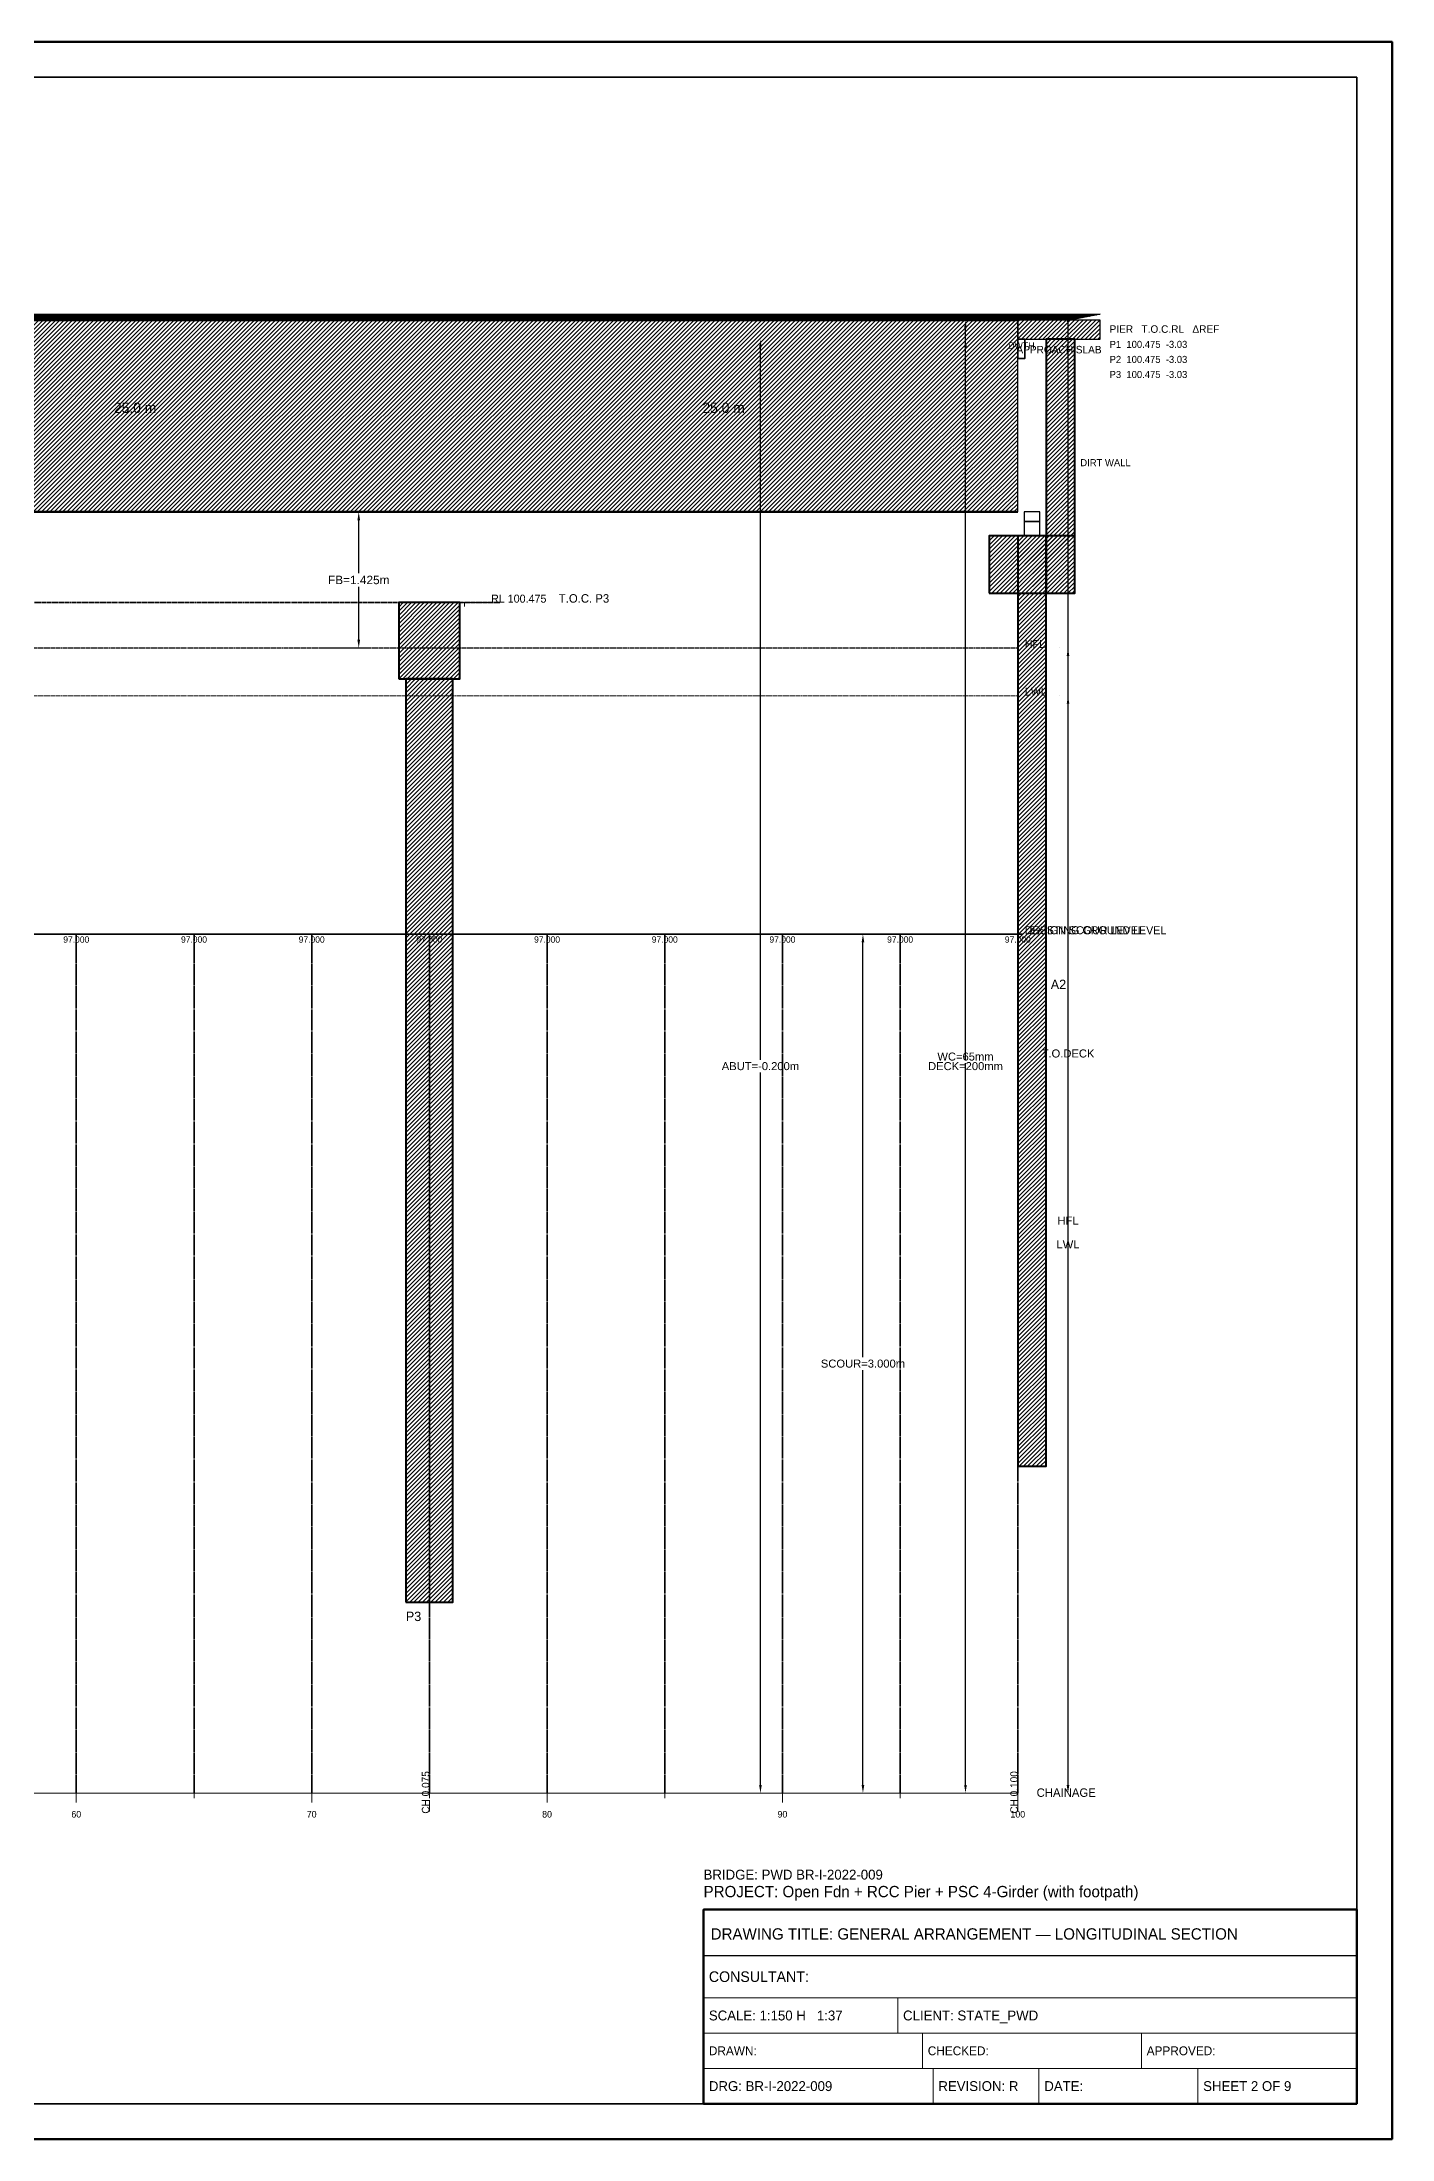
# Model space of a CAD drawing. Header units: metres. Extents: x 0 to 841, y 0 to 594.
# Drawn here: x 459 to 841, y 0 to 594 of the extents above; entities that cross this region are included whole.
import ezdxf
from ezdxf.enums import TextEntityAlignment as Align

# ---------------------------------------------------------------- set-up
doc = ezdxf.new("R2010")
doc.units = ezdxf.units.M
doc.linetypes.add('DASHED', pattern=[0.5, 0.375, -0.125])
doc.linetypes.add('DASHED2', pattern=[0.25, 0.1875, -0.0625])
for name, color, linetype, lineweight in [('ABUT-PROF', 4, 'Continuous', 50), ('BORDER-INNER', 7, 'Continuous', 35), ('BORDER-OUTER', 7, 'Continuous', 70), ('CIVIL-CHAINAGE', 7, 'Continuous', 18), ('CIVIL-GROUND', 3, 'Continuous', 35), ('CIVIL-HFL', 5, 'DASHED', 25), ('CIVIL-LWL', 4, 'DASHED', 18), ('CIVIL-ROAD', 7, 'Continuous', 25), ('CIVIL-SCOUR', 1, 'DASHED2', 18), ('DIM-CHAINAGE', 3, 'Continuous', 18), ('DIM-LEVEL', 3, 'Continuous', 18), ('DIM-LINEAR', 3, 'Continuous', 18), ('STRUC-HATCHING', 8, 'Continuous', 18), ('STRUC-SECTION', 2, 'Continuous', 35), ('SUB-ABUT', 3, 'Continuous', 35), ('SUB-BEARING', 5, 'Continuous', 25), ('SUB-DIRT-WALL', 3, 'Continuous', 35), ('SUB-PIER', 2, 'Continuous', 35), ('SUPER-DECK', 2, 'Continuous', 50), ('SUPER-WEARING', 8, 'Continuous', 25), ('TEXT-GENERAL', 7, 'Continuous', 18), ('TEXT-HEADER', 7, 'Continuous', 25), ('TEXT-LEVEL', 5, 'Continuous', 18), ('TEXT-SPEC', 7, 'Continuous', 13), ('TEXT-TITLE', 7, 'Continuous', 25), ('TITLEBLK-BOX', 7, 'Continuous', 50), ('TITLEBLK-TEXT', 7, 'Continuous', 18)]:
    doc.layers.add(name, color=color, linetype=linetype, lineweight=lineweight)
doc.styles.add('BRIDGE_STD', font='Arial.ttf')
doc.dimstyles.new('pmb100', dxfattribs={"dimtxt": 2.5, "dimasz": 0.9375, "dimexe": 2.5, "dimexo": 2.5, "dimtad": 0, "dimtih": 1, "dimdec": 0, "dimtxsty": 'BRIDGE_STD', "dimcen": 2.5, "dimazin": 3, "dimtfac": 1, "dimtmove": 0, "dimatfit": 3})

msp = doc.modelspace()

# ---------------------------------------------------------------- hatches: boundary and pattern name
at = {"layer": 'STRUC-HATCHING'}
h = msp.add_hatch(dxfattribs=at)
h.set_pattern_fill('ANSI31', scale=0.2666667)
h.paths.add_polyline_path([(68.33, 460.86), (735, 460.86), (735, 515.19), (68.33, 515.19)])
h = msp.add_hatch(dxfattribs=at)
h.set_pattern_fill('ANSI31', scale=0.2666667)
h.paths.add_polyline_path([(735, 509.78), (758.33, 509.78), (758.33, 515.19), (735, 515.19)])
h = msp.add_hatch(dxfattribs=at)
h.set_pattern_fill('ANSI31', scale=0.2666667)
h.paths.add_polyline_path([(743, 437.88), (751.11, 437.88), (751.11, 509.78), (743, 509.78)])
h = msp.add_hatch(dxfattribs=at)
h.set_pattern_fill('ANSI31', scale=0.2666667)
h.paths.add_polyline_path([(726.89, 437.88), (751.11, 437.88), (751.11, 454.1), (726.89, 454.1)])
h = msp.add_hatch(dxfattribs=at)
h.set_pattern_fill('ANSI31', scale=0.2666667)
h.paths.add_polyline_path([(735, 190.57), (743, 190.57), (743, 454.1), (735, 454.1)])
h = msp.add_hatch(dxfattribs=at)
h.set_pattern_fill('ANSI31', scale=0.2666667)
h.paths.add_polyline_path([(559.67, 413.56), (577, 413.56), (577, 435.18), (559.67, 435.18)])
h = msp.add_hatch(dxfattribs=at)
h.set_pattern_fill('ANSI31', scale=0.2666667)
h.paths.add_polyline_path([(561.67, 152.06), (575, 152.06), (575, 413.56), (561.67, 413.56)])
at = {"layer": 'SUPER-WEARING'}
h = msp.add_hatch(dxfattribs=at)
h.set_pattern_fill('SOLID')
h.paths.add_polyline_path([(45, 516.94), (758.33, 516.94), (749.67, 515.19), (53.67, 515.19)])

# ---------------------------------------------------------------- linework, layer by layer
at = {"layer": 'ABUT-PROF', "lineweight": 35}
msp.add_lwpolyline([(735, 504.37), (737, 504.37), (737, 509.78), (735, 509.78), (735, 504.37)], dxfattribs=at)
at = {"layer": 'BORDER-INNER'}
msp.add_lwpolyline([(10, 10), (831, 10), (831, 584), (10, 584), (10, 10)], dxfattribs=at)
at = {"layer": 'BORDER-OUTER'}
msp.add_lwpolyline([(0, 0), (841, 0), (841, 594), (0, 594), (0, 0)], dxfattribs=at)
at = {"layer": 'CIVIL-CHAINAGE'}
for p, q in [((45, 98), (735, 98)), ((468.33, 98), (468.33, 95.33)), ((501.67, 98), (501.67, 96.53)), ((535, 98), (535, 95.33)), ((568.33, 98), (568.33, 96.53)), ((568.33, 96), (568.33, 92.8)), ((601.67, 98), (601.67, 95.33)), ((635, 98), (635, 96.53)), ((668.33, 98), (668.33, 95.33)), ((701.67, 98), (701.67, 96.53)), ((735, 98), (735, 95.33)), ((735, 96), (735, 92.8))]:
    msp.add_line(p, q, dxfattribs=at)
at = {"layer": 'CIVIL-GROUND', "color": 3}
for p, q in [((467, 341.26), (469.67, 341.26)), ((500.33, 341.26), (503, 341.26)), ((533.67, 341.26), (536.33, 341.26)), ((567, 341.26), (569.67, 341.26)), ((600.33, 341.26), (603, 341.26)), ((633.67, 341.26), (636.33, 341.26)), ((667, 341.26), (669.67, 341.26)), ((700.33, 341.26), (703, 341.26)), ((733.67, 341.26), (736.33, 341.26))]:
    msp.add_line(p, q, dxfattribs=at)
at = {"layer": 'CIVIL-GROUND', "color": 8, "linetype": 'DASHED2'}
for p, q in [((468.33, 341.26), (468.33, 98)), ((501.67, 341.26), (501.67, 98)), ((535, 341.26), (535, 98)), ((568.33, 341.26), (568.33, 98)), ((601.67, 341.26), (601.67, 98)), ((635, 341.26), (635, 98)), ((668.33, 341.26), (668.33, 98)), ((701.67, 341.26), (701.67, 98)), ((735, 341.26), (735, 98))]:
    msp.add_line(p, q, dxfattribs=at)
at = {"layer": 'CIVIL-GROUND', "color": 3}
msp.add_lwpolyline([(68.33, 341.26), (101.67, 341.26), (135, 341.26), (168.33, 341.26), (201.67, 341.26), (235, 341.26), (268.33, 341.26), (301.67, 341.26), (335, 341.26), (368.33, 341.26), (401.67, 341.26), (435, 341.26), (468.33, 341.26), (501.67, 341.26), (535, 341.26), (568.33, 341.26), (601.67, 341.26), (635, 341.26), (668.33, 341.26), (701.67, 341.26), (735, 341.26)], dxfattribs=at)
at = {"layer": 'CIVIL-HFL', "color": 5}
msp.add_line((45, 422.34), (735, 422.34), dxfattribs=at)
at = {"layer": 'CIVIL-LWL', "color": 4}
msp.add_line((45, 408.83), (735, 408.83), dxfattribs=at)
at = {"layer": 'CIVIL-ROAD', "lineweight": 25}
msp.add_lwpolyline([(735, 509.78), (758.33, 509.78), (758.33, 515.19), (735, 515.19), (735, 509.78)], dxfattribs=at)
at = {"layer": 'CIVIL-SCOUR', "color": 1}
msp.add_line((45, 341.26), (735, 341.26), dxfattribs=at)
at = {"layer": 'DIM-LEVEL'}
for p, q in [((571.53, 435.18), (585.13, 435.18)), ((578.33, 435.18), (578.33, 434.05))]:
    msp.add_line(p, q, dxfattribs=at)
at = {"layer": 'STRUC-SECTION', "color": 8, "linetype": 'DASHED'}
msp.add_line((588.33, 435.18), (38.33, 435.18), dxfattribs=at)
at = {"layer": 'SUB-ABUT', "lineweight": 30}
msp.add_lwpolyline([(736.8, 454.1), (741.2, 454.1), (741.2, 458.16), (736.8, 458.16), (736.8, 454.1)], dxfattribs=at)
at = {"layer": 'SUB-ABUT', "lineweight": 40}
for points in [[(726.89, 437.88), (751.11, 437.88), (751.11, 454.1), (726.89, 454.1), (726.89, 437.88)], [(735, 190.57), (743, 190.57), (743, 454.1), (735, 454.1), (735, 190.57)]]:
    msp.add_lwpolyline(points, dxfattribs=at)
at = {"layer": 'SUB-BEARING', "lineweight": 30}
msp.add_lwpolyline([(736.8, 458.16), (741.2, 458.16), (741.2, 460.86), (736.8, 460.86), (736.8, 458.16)], dxfattribs=at)
at = {"layer": 'SUB-DIRT-WALL', "lineweight": 40}
msp.add_lwpolyline([(743, 437.88), (751.11, 437.88), (751.11, 509.78), (743, 509.78), (743, 437.88)], dxfattribs=at)
at = {"layer": 'SUB-PIER', "lineweight": 40}
for points in [[(559.67, 413.56), (577, 413.56), (577, 435.18), (559.67, 435.18), (559.67, 413.56)], [(561.67, 152.06), (575, 152.06), (575, 413.56), (561.67, 413.56), (561.67, 152.06)]]:
    msp.add_lwpolyline(points, dxfattribs=at)
at = {"layer": 'SUPER-DECK'}
for p, q in [((68.33, 515.19), (735, 515.19)), ((68.33, 460.86), (735, 460.86))]:
    msp.add_line(p, q, dxfattribs=at)
at = {"layer": 'SUPER-DECK', "lineweight": 25}
msp.add_line((735, 460.86), (735, 515.19), dxfattribs=at)
at = {"layer": 'SUPER-WEARING', "lineweight": 25}
msp.add_lwpolyline([(45, 516.94), (758.33, 516.94), (749.67, 515.19), (53.67, 515.19), (45, 516.94)], dxfattribs=at)
at = {"layer": 'TITLEBLK-BOX', "lineweight": 50}
msp.add_lwpolyline([(646, 10), (831, 10), (831, 65), (646, 65), (646, 10)], dxfattribs=at)
at = {"layer": 'TITLEBLK-BOX', "lineweight": 30}
msp.add_lwpolyline([(646, 52), (831, 52), (831, 65), (646, 65), (646, 52)], dxfattribs=at)
at = {"layer": 'TITLEBLK-BOX', "lineweight": 18}
for points in [[(646, 40), (831, 40), (831, 52), (646, 52), (646, 40)], [(646, 30), (701, 30), (701, 40), (646, 40), (646, 30)], [(701, 30), (831, 30), (831, 40), (701, 40), (701, 30)], [(646, 20), (708, 20), (708, 30), (646, 30), (646, 20)], [(708, 20), (770, 20), (770, 30), (708, 30), (708, 20)], [(770, 20), (831, 20), (831, 30), (770, 30), (770, 20)], [(646, 10), (711, 10), (711, 20), (646, 20), (646, 10)], [(711, 10), (741, 10), (741, 20), (711, 20), (711, 10)], [(741, 10), (786, 10), (786, 20), (741, 20), (741, 10)], [(786, 10), (831, 10), (831, 20), (786, 20), (786, 10)]]:
    msp.add_lwpolyline(points, dxfattribs=at)

# ---------------------------------------------------------------- texts
at = {"layer": 'CIVIL-GROUND', "color": 3}
msp.add_text('EXISTING GROUND LEVEL', height=2.2667, dxfattribs=at).set_placement((738.33, 341.26))
at = {"layer": 'CIVIL-HFL', "color": 5}
msp.add_text('HFL', height=2.267, dxfattribs=at).set_placement((737, 422.34))
at = {"layer": 'CIVIL-LWL', "color": 4}
msp.add_text('LWL', height=2.267, dxfattribs=at).set_placement((737, 408.83))
at = {"layer": 'CIVIL-SCOUR', "color": 1}
msp.add_text('DESIGN SCOUR LEVEL', height=2.2667, dxfattribs=at).set_placement((737, 341.26))
at = {"layer": 'DIM-CHAINAGE'}
for s, p in [('CH 0.075', (568.33, 92.16)), ('CH 0.100', (735, 92.16))]:
    msp.add_text(s, height=2.133, rotation=90, dxfattribs=at).set_placement(p)
at = {"layer": 'TEXT-GENERAL'}
for p in [(485, 488.9), (651.67, 488.9)]:
    msp.add_text('25.0 m', height=2.933, dxfattribs=at).set_placement(p, align=Align.CENTER)
for s, p in [('A2', (744.33, 325.72)), ('P3', (561.67, 146.72))]:
    msp.add_text(s, height=2.667, dxfattribs=at).set_placement(p)
at = {"layer": 'TEXT-HEADER'}
for s, height, p in [('PIER   T.O.C.RL   ΔREF', 2.1333, (761, 511.61)), ('T.O.C. P3', 2.4, (605, 435.18))]:
    msp.add_text(s, height=height, dxfattribs=at).set_placement(p)
at = {"layer": 'TEXT-LEVEL'}
for s, height, p in [('RL 100.475', 2.267, (585.81, 435.18)), ('CHAINAGE', 2.4, (740.33, 96.93))]:
    msp.add_text(s, height=height, dxfattribs=at).set_placement(p)
at = {"layer": 'TEXT-LEVEL', "color": 8}
for p in [(468.33, 338.86), (501.67, 338.86), (535, 338.86), (568.33, 338.86), (601.67, 338.86), (635, 338.86), (668.33, 338.86), (701.67, 338.86), (735, 338.86)]:
    msp.add_text('97.000', height=1.8, dxfattribs=at).set_placement(p, align=Align.CENTER)
at = {"layer": 'TEXT-LEVEL'}
for s, p in [('60', (468.33, 91.07)), ('70', (535, 91.07)), ('80', (601.67, 91.07)), ('90', (668.33, 91.07)), ('100', (735, 91.07))]:
    msp.add_text(s, height=1.867, dxfattribs=at).set_placement(p, align=Align.CENTER)
at = {"layer": 'TEXT-SPEC', "color": 4}
msp.add_text('DWTH', height=1.867, dxfattribs=at).set_placement((736, 507.08), align=Align.CENTER)
at = {"layer": 'TEXT-SPEC'}
msp.add_text('APPROACH SLAB', height=2.1333, dxfattribs=at).set_placement((746.67, 505.78), align=Align.CENTER)
at = {"layer": 'TEXT-SPEC', "color": 8}
for s, p in [('P1  100.475  -3.03', (761, 507.34)), ('P2  100.475  -3.03', (761, 503.08)), ('P3  100.475  -3.03', (761, 498.81))]:
    msp.add_text(s, height=2, dxfattribs=at).set_placement(p)
at = {"layer": 'TEXT-SPEC'}
msp.add_text('DIRT WALL', height=2, dxfattribs=at).set_placement((752.71, 473.83))
at = {"layer": 'TEXT-TITLE'}
for s, p in [('PROJECT: Open Fdn + RCC Pier + PSC 4-Girder (with footpath)', (646, 68.5)), ('DRAWING TITLE: GENERAL ARRANGEMENT — LONGITUDINAL SECTION', (648, 56.5))]:
    msp.add_text(s, height=3.2, dxfattribs=at).set_placement(p)
at = {"layer": 'TITLEBLK-TEXT'}
for s, height, p in [('BRIDGE: PWD BR-I-2022-009', 2.8, (646, 73.5)), ('CONSULTANT: ', 3, (647.5, 44.5)), ('SCALE: 1:150 H   1:37', 2.8, (647.5, 33.6)), ('CLIENT: STATE_PWD', 2.8, (702.5, 33.6)), ('DRAWN: ', 2.5, (647.5, 23.75)), ('CHECKED: ', 2.5, (709.5, 23.75)), ('APPROVED: ', 2.5, (771.5, 23.75)), ('DRG: BR-I-2022-009', 2.8, (647.5, 13.6)), ('REVISION: R', 2.8, (712.5, 13.6)), ('DATE: ', 2.8, (742.5, 13.6)), ('SHEET 2 OF 9', 2.8, (787.5, 13.6))]:
    msp.add_text(s, height=height, dxfattribs=at).set_placement(p)

# ---------------------------------------------------------------- dimensions: what is measured, and where the dimension line sits
at = {"layer": 'DIM-LINEAR'}
for base, p1, p2, text, override in [((749.22, 98), (749.22, 98), (749.22, 516.94), 'T.O.DECK', {"dimtxt": 2.266667, "dimasz": 2.266667, "dimgap": 0.906667, "dimclrt": 3}), ((720.18, 98), (720.18, 98), (720.18, 515.19), 'WC=65mm', {"dimtxt": 2.266667, "dimasz": 2.266667, "dimgap": 0.906667, "dimclrt": 3}), ((662.1, 98), (662.1, 98), (662.1, 509.78), 'ABUT=-0.200m', {"dimtxt": 2.266667, "dimasz": 2.266667, "dimgap": 0.906667, "dimclrt": 3}), ((720.18, 98), (720.18, 98), (720.18, 509.78), 'DECK=200mm', {"dimtxt": 2.266667, "dimasz": 2.266667, "dimgap": 0.906667, "dimclrt": 3}), ((548.33, 422.34), (535, 422.34), (535, 460.86), 'FB=1.425m', {"dimtxt": 2.4, "dimasz": 2.4, "dimgap": 0.96, "dimclrt": 3}), ((749.22, 98), (749.22, 98), (749.22, 422.34), 'HFL', {"dimtxt": 2.266667, "dimasz": 2.266667, "dimgap": 0.906667, "dimclrt": 3}), ((749.22, 98), (749.22, 98), (749.22, 408.83), 'LWL', {"dimtxt": 2.266667, "dimasz": 2.266667, "dimgap": 0.906667, "dimclrt": 3}), ((691.14, 98), (691.14, 98), (691.14, 341.26), 'SCOUR=3.000m', {"dimtxt": 2.266667, "dimasz": 2.266667, "dimgap": 0.906667, "dimclrt": 3})]:
    msp.add_linear_dim(base=base, p1=p1, p2=p2, angle=90, text=text, dimstyle='pmb100', override=override, dxfattribs=at).render()

doc.saveas('drawing.dxf')
